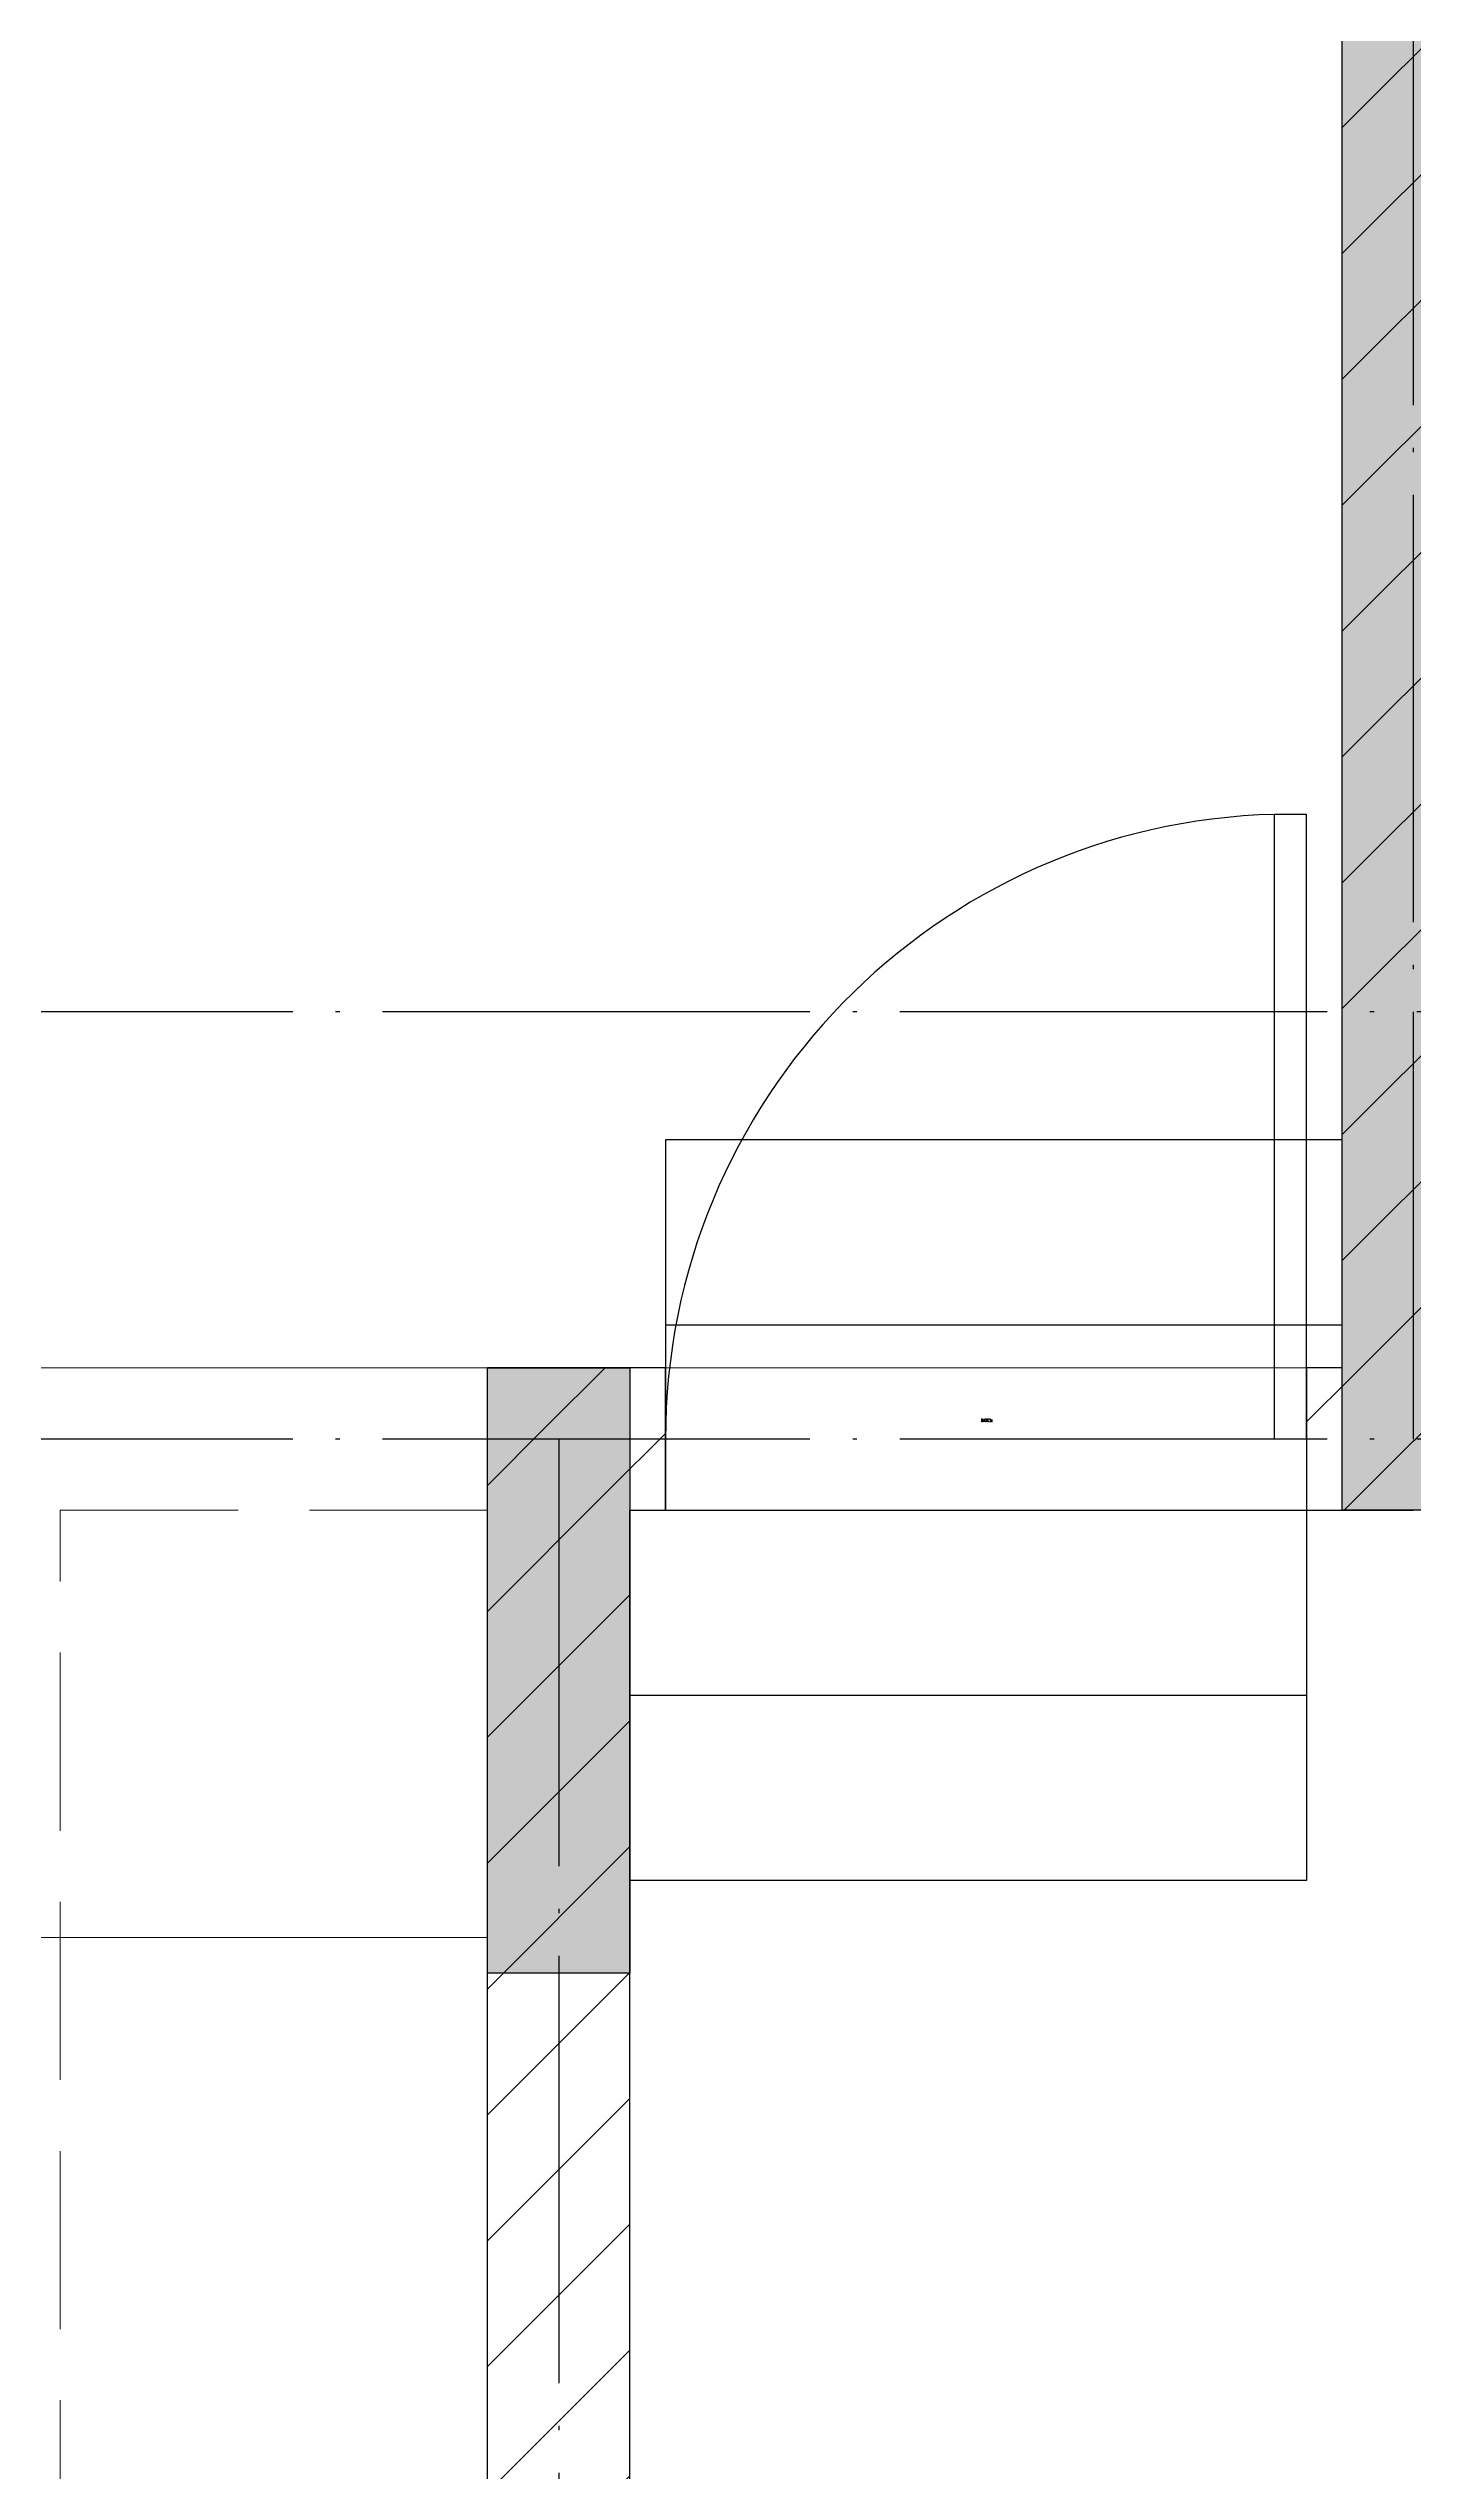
# Model space of a CAD drawing. Extents: x 27938 to 1507990, y 110129 to 923079.
# Drawn here: x 1199319 to 1201235, y 468906 to 472309 of the extents above; entities that cross this region are included whole.
import ezdxf

# ---------------------------------------------------------------- set-up
doc = ezdxf.new("R2010")
doc.units = 0
doc.header["$LTSCALE"] = 1000
doc.header["$MEASUREMENT"] = 0
for name, pattern in [('__DASH', [0.35, 0.25, -0.1]), ('DASH', [0.35, 0.25, -0.1]), ('DOTE', [2.4200000000000004, 2, -0.2, 0.02, -0.2])]:
    doc.linetypes.add(name, pattern=pattern)
for name, color, linetype in [('----建筑底图', 8, 'Continuous'), ('COLU', 7, 'Continuous'), ('DOTE', 1, 'Continuous'), ('IP-bath&kitchen-JOHNSON', 4, 'Continuous'), ('LVTRY', 6, 'Continuous'), ('P-bath&kitchen-JOHNSON', 4, 'Continuous'), ('PUB_HATCH', 8, 'Continuous'), ('S-砼墙填充', 251, 'Continuous'), ('STAIR', 2, 'Continuous'), ('WALL', 9, 'Continuous'), ('WINDOW', 4, 'Continuous'), ('WINDOW_TEXT', 7, 'Continuous')]:
    doc.layers.add(name, color=color, linetype=linetype)
doc.layers.add('S-L主梁线', color=4, linetype='DASH', plot=False)
doc.layers.add('平面-排水沟', color=86, linetype='Continuous', lineweight=15)
doc.styles.add('_TCH_WINDOW', font='SIMPLEX.shx', dxfattribs={"width": 0.7, "height": 3.5, "bigfont": 'GBCBIG.shx'})
pattern_1 = [(45, (0, 89.755675), (-88.38838300365748, 88.3883830036575), [])]

# ---------------------------------------------------------------- blocks, each defined once
blk = doc.blocks.new('GDGDGRD')
at = {"layer": 'S-砼墙填充'}
h = blk.add_hatch(color=256, dxfattribs=at)
h.dxf.hatch_style = 1
h.paths.add_polyline_path([(425766.5794054426, 295815.3630852421), (425766.5794054426, 295615.3630852421), (425416.5787021094, 295615.3630854151), (425416.5787033085, 292815.3630859881), (425216.5787033085, 292815.3630859881), (425216.5787021094, 295815.3630854151)])
h = blk.add_hatch(color=256, dxfattribs=at)
h.dxf.hatch_style = 1
h.paths.add_polyline_path([(424216.556240608, 293015.3630997556), (424216.556240608, 292815.3630997556), (424216.5562417945, 292165.3631572846), (424016.5562417945, 292165.3631572846), (424016.556240608, 293015.3630997556)])
at = {"layer": 'COLU', "color": 6}
for points in [[(425766.5794054426, 295815.3630852421), (425766.5794054426, 295615.3630852421), (425416.5787021094, 295615.3630854151), (425416.5787033085, 292815.3630859881), (425216.5787033085, 292815.3630859881), (425216.5787021094, 295815.3630854151)], [(424216.556240608, 293015.3630997556), (424216.556240608, 292815.3630997556), (424216.556240608, 292815.3630997556), (424216.5562417945, 292165.3631572846), (424016.5562417945, 292165.3631572846), (424016.556240608, 293015.3630997556)]]:
    blk.add_lwpolyline(points, close=True, dxfattribs=at)
blk = doc.blocks.new('rrrrrrrrrrrra')
at = {"color": 0}
for p, q in [((252.6024353011744, 483.7312025176361), (-87.39756469882559, 483.7312025176361)), ((-112.3975646988256, 458.7312025176361), (-112.3975646988256, 324.3323662159964)), ((277.6024353011744, 324.3323662159964), (277.6024353011744, 458.7312025176361)), ((-112.3975646988256, 324.3323662159964), (-63.69972878636327, -103.3637925456278)), ((277.6024353011744, 324.3323662159964), (227.5135563242948, -115.5808400628157)), ((-59.12511469877791, 271.0599162159488), (224.3299853011267, 271.0599162159488)), ((-20.6103619200876, 232.4137265472673), (-34.18044077546801, 153.6153487120755)), ((185.8152325224364, 232.4137265477329), (-20.6103619200876, 232.4137265472673)), ((185.8152325224364, 232.4137265477329), (199.3853113778168, 153.6153487125412)), ((191.3197469591396, 200.4502565474249), (-26.11487635679077, 200.4502565474249))]:
    blk.add_line(p, q, dxfattribs=at)
for centre, radius, start, end in [((-87.39756469882559, 458.7312025176361), 25, 90, 180), ((252.6024353011744, 458.7312025176361), 25, 0, 90), ((-59.12511469877791, 324.3323662164621), 53.27245000000602, 180, 270), ((224.3299853008939, 324.3323662164621), 53.27245000000253, 270, 0), ((-322.583031725022, 209.8070477982983), 293.8257332377133, 333.5368539848596, 351.4828191908725), ((487.787902327138, 209.8070477982983), 293.8257332377133, 188.5171808091275, 206.4631460151405), ((148.969911527005, -3.179016253445297), 224.0767612256445, 158.5202191710939, 180), ((16.2349590753438, -3.179016253445297), 224.0767612256723, 0, 21.47978082890611), ((83.83053322241176, -63.61970424279571), 152.7899563564, 195.0773243454172, 340.1181212308546)]:
    blk.add_arc(centre, radius, start, end, dxfattribs=at)
blk = doc.blocks.new('A$C1E0F638F')
at = {"color": 0}
for points in [[(499.7003750004806, 435.1003879043274), (499.7003750004806, 85.1003879038617), (-4.325015470385551e-05, 85.10038790432736), (-4.325015470385551e-05, 435.1003879038617)], [(269.850552206859, 30.00024752598256), (229.850552206859, 30.00024752644822), (229.850552206859, 195.0002475259826), (269.850552206859, 195.0002475264482)], [(119.850552206859, 0.0002475259825587273), (179.850552206859, 0.0002475259825587273), (179.850552206859, 60.00024752598256), (119.850552206859, 60.00024752598256)], [(146.850552206859, 55.00024752598256), (152.850552206859, 55.00024752644822), (152.850552206859, 5.00024752644822), (146.850552206859, 5.00024752644822)], [(379.850552206859, 0.0002475259825587273), (319.850552206859, 0.0002475264482200146), (319.850552206859, 60.00024752644822), (379.850552206859, 60.00024752644822)], [(352.850552206859, 55.00024752598256), (346.850552206859, 55.00024752598256), (346.850552206859, 5.000247525982559), (352.850552206859, 5.000247525982559)], [(229.850552206859, 30.00024752644822), (269.850552206859, 30.00024752598256), (269.850552206859, 10.00024752598256), (229.850552206859, 10.00024752644822)]]:
    blk.add_lwpolyline(points, close=True, dxfattribs=at)
blk.add_lwpolyline([(269.850552206859, 60.00024752598256), (279.850552206859, 60.00024752598256), (279.850552206859, 0.0002475264482200146), (219.850552206859, 0.0002475259825587273), (219.850552206859, 60.00024752598256), (229.850552206859, 60.00024752644822)], dxfattribs=at)
blk.add_circle((249.850552206859, 236.2614032463171), 26, dxfattribs=at)
blk = doc.blocks.new('$lvtry$00000171')
at = {"color": 0}
for p, q in [((-74.24621202462731, 10.60660171788186), (-10.60660171788186, 74.24621202462731)), ((-69.81875867368217, -27.39235180270043), (27.39235180242758, 69.81875867368217)), ((-53.03300858900184, -53.03300858886359), (53.03300858900184, 53.03300858886359)), ((-27.39235180242758, -69.81875867368217), (69.81875867368217, 27.39235180270043)), ((10.60660171788186, -74.24621202462731), (74.24621202462731, -10.60660171788186))]:
    blk.add_line(p, q, dxfattribs=at)
blk.add_circle((0, 0), 75, dxfattribs=at)
blk.add_point((0, 0), dxfattribs=at)
blk = doc.blocks.new('135')
blk.add_hatch(color=0).paths.add_polyline_path([(4.76418280357393, 1.812162386259842), (3.614183923258678, -0.9586682789313272), (-4.698308072380313, 2.491328362025341), (-3.548309192054148, 5.262159027231063)])
at = {"color": 0}
for p, q in [((0, -9.095e-13), (-7.276000000000001e-12, 39.11915162772765)), ((-6.34257382159194, 2.632406550414998), (5.421245566391007, -2.250020692198631)), ((-5.698204626369259, 2.906323017595241), (-5.160113183243083, 2.682994842084553)), ((-5.555794630552554, 18.93025617586591), (-3.355794630551827, 19.41189882087838)), ((-3.355794630551827, 19.41189882087838), (-5.502586708164016, 19.38346581543646)), ((5.249555696867901, 10.9245783101278), (-5.25044430312846, 10.93328680312606)), ((5.227938415449898, 9.660595023749009), (-5.205485498692723, 9.660595023727183)), ((-5.160113183243083, 2.682994842084553), (-3.818447822857706, 5.915630618167598)), ((-5.000000000007275, 10.93307908955376), (-5.000000000007275, 30.53458335841333)), ((-3.818447822857706, 5.915630618167598), (5.417654394495911, 2.08230101709978)), ((5.617387633388716, 18.86060526279379), (3.417387633387988, 19.34224790780627)), ((3.417387633387988, 19.34224790780627), (5.564179711000178, 19.31381490236435)), ((4.075989034128724, -1.150334758983262), (5.417654394495911, 2.08230101709978)), ((4.999999999996362, 10.92478528669653), (4.999999999992723, 32.30060393840449)), ((4.075989034125087, -1.150334758983262), (5.7233188174323, -1.834038541420341))]:
    blk.add_line(p, q, dxfattribs=at)
for centre, radius, start, end in [((6.161034868437128, 15.83646535001662), 13.51105029248686, 151.0147378050733, 204.8403314206463), ((13.49583268638525, 4.204098348475781), 20.48112573357894, 163.092431708237, 182.0011966084188), ((-5.975522388205718, 3.562607190228845), 1, 184.2275252268287, 248.4661137629982), ((13.54264475737364, 4.193994001077044), 19.52885339284392, 163.7443120071847, 182.5268738689926), ((8.625610374787357, 15.4674340699994), 14.59806099666519, 166.2780045267358, 198.0953497200314), ((-5.467505949505721, 3.349919817060253), 0.5, 181.9385014602077, 247.2597126889964), ((-5.220308285297505, 22.14142036417525), 0.5, 335.7643365041333, 151.0147378054934), ((3.827398038803949, 18.06844884589281), 9.42220170707689, 155.7643365036202, 171.9772791662345), ((5.153695528464595, 22.26171150950449), 0.5, 29.84246110022977, 204.5740373216479), ((-5.946870150815811, 17.18555889137405), 11.70614123311011, 10.4750181798539, 24.57403732164799), ((29.07817214454553, 6.708467335577552), 24.03224306675829, 172.943947749341, 199.2318175570648), ((-6.288615623223449, 15.43590622998363), 12.3887641438454, 338.644919711974, 16.04760207510264), ((-6.035673477003001, 15.84248269684667), 13.39994098009156, 334.9111406033848, 29.84246110034611), ((26.37160870551816, 6.273545375245702), 20.6409126368038, 169.1453753653255, 199.9525787155704), ((5.869786496521555, -1.169297062749137), 1.170107913508445, 247.4597126892894, 19.95257871601565), ((5.914985297487874, -1.372233430550295), 0.5, 247.4597126892894, 19.23181755750988)]:
    blk.add_arc(centre, radius, start, end, dxfattribs=at)
blk.add_open_spline([(-5.000000000007275, 30.53458335841333), (-4.10443294849756, 31.33336597555081), (-2.288282033354334, 32.95324444101334), (0.90438098919185, 29.19536669430727), (3.450096077842316, 31.12548990286359), (4.999999999992723, 32.30060393840449)], degree=3, knots=[0, 0, 0, 0, 3.066329070407599, 6.218313121244897, 11.12413523619883, 11.12413523619883, 11.12413523619883, 11.12413523619883], dxfattribs=at)
blk = doc.blocks.new('SDFAWERAWER')
at = {"layer": 'LVTRY', "color": 0}
for p, q in [((593987.7654218215, -1242190.543110286), (593978.1679464299, -1242213.999597729)), ((594017.0860310916, -1242202.539954511), (593987.7654218215, -1242190.543110286)), ((594015.8193360465, -1242220.432964417), (594027.1688849085, -1242192.714558183)), ((594022.6186791044, -1242211.427743668), (594029.8341162818, -1242193.80586096)), ((594025.3530065713, -1242210.830205286), (594031.0932591765, -1242196.811088268)), ((594027.1688849085, -1242192.714558183), (594033.0323939191, -1242195.115424288)), ((594029.8341162818, -1242193.80586096), (594031.0932591765, -1242196.811088268)), ((594032.1593517042, -1242197.24760937), (594033.0323939191, -1242195.115424288)), ((594033.0323939191, -1242195.115424288), (594033.976751101, -1242197.369344781)), ((594033.7584905497, -1242197.902391045), (594033.9763517794, -1242197.370320023)), ((593941.1893833182, -1242210.071718162), (593783.7054442759, -1242594.768872668)), ((593964.6458707345, -1242219.669193542), (593807.1619316919, -1242604.366348048)), ((593941.1893833182, -1242210.071718162), (593964.6458707345, -1242219.669193542)), ((594007.4885557, -1242225.996441955), (593978.1679464299, -1242213.999597729)), ((594015.8193360465, -1242220.432964417), (594021.6828450572, -1242222.833830523)), ((594025.7000045974, -1242203.902384486), (594018.4845674199, -1242221.524267195)), ((594018.4845674199, -1242221.524267195), (594021.4897947444, -1242220.265124338)), ((594025.3530065713, -1242210.830205286), (594021.4897947444, -1242220.265124338)), ((594022.5558872721, -1242220.70164544), (594021.6828450572, -1242222.833830523)), ((594021.6828450572, -1242222.833830523), (594023.9367655669, -1242221.889473379)), ((594024.1550261178, -1242221.356427115), (594023.937164888, -1242221.888498138)), ((594047.2517495372, -1242200.933083513), (594035.9092786319, -1242228.654386825)), ((594035.9092786319, -1242228.654386825), (594038.5747885434, -1242229.745009019)), ((594037.3439066054, -1242210.828683256), (594087.9885953569, -1242231.550505105)), ((594038.5747885434, -1242229.745009019), (594045.1743897707, -1242213.615406493)), ((594038.5747885434, -1242229.745009019), (594041.579694262, -1242228.485098852)), ((594041.579694262, -1242228.485098852), (594051.1771696536, -1242205.028611409)), ((594049.9172594484, -1242202.023705706), (594043.3176582216, -1242218.153308231)), ((594047.2517495372, -1242200.933083513), (594049.9172594484, -1242202.023705706)), ((594049.9172594484, -1242202.023705706), (594051.1771696536, -1242205.028611409)), ((594057.0670404839, -1242246.282014925), (594066.6645158757, -1242222.825527482)), ((594027.746431214, -1242234.285170699), (594078.3911199654, -1242255.006992549)), ((593783.7054442759, -1242594.768872668), (593807.1619316919, -1242604.366348048)), ((593803.2340521519, -1242641.344911171), (593812.8315275433, -1242617.888423728)), ((593803.2340521519, -1242641.344911171), (593832.554661422, -1242653.341755396)), ((593812.8315275433, -1242617.888423728), (593842.1521368134, -1242629.885267953)), ((593842.1521368134, -1242629.885267953), (593832.554661422, -1242653.341755396)), ((593845.157042532, -1242628.625357786), (593833.814571627, -1242656.346661099)), ((593847.8225524705, -1242629.715979991), (593836.4800815652, -1242657.437283303)), ((593845.157042532, -1242628.625357786), (593842.1521368134, -1242629.885267953)), ((593847.8225524705, -1242629.715979991), (593845.157042532, -1242628.625357786)), ((593847.1421213057, -1242661.799772115), (593858.4845922105, -1242634.078468803)), ((593849.807631217, -1242662.890394308), (593861.150102122, -1242635.169090996)), ((593852.0613105225, -1242661.945461682), (593862.0950347865, -1242637.422770285)), ((593858.4845922105, -1242634.078468803), (593861.150102122, -1242635.169090996)), ((593861.150102122, -1242635.169090996), (593862.0950347865, -1242637.422770285)), ((593833.814571627, -1242656.346661099), (593832.554661422, -1242653.341755396)), ((593836.4800815652, -1242657.437283303), (593833.814571627, -1242656.346661099)), ((593847.1421213057, -1242661.799772115), (593849.807631217, -1242662.890394308))]:
    blk.add_line(p, q, dxfattribs=at)
blk.add_lwpolyline([(593823.4857289928, -1242716.975934958), (594045.7556563742, -1242173.940086161), (594036.5013807861, -1242170.150840413), (593814.2314534048, -1242713.186689209)], close=True, dxfattribs=at)
blk.add_arc((594075.2654484361, -1242240.036391133), 15.29342111015146, 281.7932153755734, 33.70187580186141, dxfattribs=at)
for centre, major_axis, start_param, end_param in [((593974.2417065077, -1242223.595433476), (3.926239933352681, 9.595835773426348), 0, 1.570796326794897), ((593816.7577674654, -1242608.292587982), (13.52371531371392, 33.05232318957029), 1.570796326794897, 3.141592653589793), ((593816.7577674654, -1242608.292587982), (3.926239933352681, 9.595835773426348), 1.570796326794897, 3.141592653589793)]:
    blk.add_ellipse(centre, major_axis=major_axis, ratio=1, start_param=start_param, end_param=end_param, dxfattribs=at)
at = {"layer": 'P-bath&kitchen-JOHNSON', "color": 0, "linetype": 'DASH'}
blk.add_arc((593809.7670385346, -1242714.004828131), 586.199339652145, 67.53694625199444, 157.1324720308851, dxfattribs=at)
at = {"layer": 'LVTRY', "color": 8, "xscale": -1, "rotation": 157.7329157530927}
blk.add_blockref('135', (594045.2713309255, -1242161.927690595), dxfattribs=at)
blk = doc.blocks.new('A$C5DCB2F21')
at = {"layer": 'IP-bath&kitchen-JOHNSON', "color": 0}
for p, q in [((-68.28558143033297, -213.1606503543517), (-157.7014214626688, -274.9614281078248)), ((68.16970908802614, -213.1606503543517), (157.5855491203619, -274.9614281078248)), ((-0.0579361711279489, -261.3536447175793), (-0.0579361711570528, -424.6555120690827))]:
    blk.add_line(p, q, dxfattribs=at)
for centre, major_axis, ratio, start_param, end_param in [((0.0421103943663184, -178.7724866370772), (-50.96224410476142, 6.55561e-11), 0.9900522014073144, -1.362970376127611, 4.504563029716158), ((0.0421103943663184, -177.7692267618913), (-26.80467913510691, 8.690706e-10), 0.9948122416210567, -1.167676844559286, 4.309269498205915)]:
    blk.add_ellipse(centre, major_axis=major_axis, ratio=ratio, start_param=start_param, end_param=end_param, dxfattribs=at)
at = {"layer": 'LVTRY', "color": 0}
for p, q in [((73.60639230580999, 0), (-73.60639230580999, 0)), ((-10.47308850636909, -173.5162652194049), (-10.47308850636909, -49.2578386965979)), ((10.5573092952909, -173.5162652194049), (10.5573092952909, -49.2578386965979))]:
    blk.add_line(p, q, dxfattribs=at)
blk.add_lwpolyline([(73.60639230580999, 0), (73.60639230580999, -15.772798351245), (-73.60639230580999, -15.772798351245), (-73.60639230580999, 0)], dxfattribs=at)
for points in [[(-26.29978149385716, -30.6730770759059, -0.3641418619200349), (-37.77772499481944, -15.772798351245, -0.0204951839784475)], [(-10.47308850636909, -49.43990604687496, 0.214893116671168), (-26.29978149385716, -30.6730770759059, 7.649644273232357)], [(10.5573092952909, -49.2578386965979, -0.2143900455666535), (26.29978149385716, -30.6730770759059, -7.649644273232357)], [(26.29978149385716, -30.6730770759059, 0.3641418619200187), (37.77772499482671, -15.772798351245, 0.0204951839784475)]]:
    blk.add_lwpolyline(points, format="xyb", dxfattribs=at)
blk.add_arc((0.0421103944609058, -173.5162652194049), 10.51519890083, 180, 0, dxfattribs=at)
for centre, major_axis, ratio, start_param, end_param in [((0.0421103943663184, -181.2952494334531), (53.64446843239703, 4.6092399e-09), 0.9875770290783108, 1.768090240399728, 7.656687720196345), ((-12.41473554639378, -164.737432311369), (1.3012e-12, 1.432845619463478), 0.8500000000096485, -1.570796326743344, 4.712388980436241), ((12.49895633515552, -164.737432311369), (-1.089747e-10, 1.432845619463478), 0.8500000000096485, 4.712388980370823, 10.99557428755041), ((-12.41473554639378, -189.1718906858077), (-2.801241e-10, 1.432845619478029), 0.8500000000010158, 4.712388980259137, 10.99557428743872), ((12.49895633515552, -189.1718906858077), (-3.904000999999999e-10, 1.43284561947803), 0.8500000000010156, 4.712388980193717, 10.9955742873733)]:
    blk.add_ellipse(centre, major_axis=major_axis, ratio=ratio, start_param=start_param, end_param=end_param, dxfattribs=at)
blk = doc.blocks.new('A$C5C58052D')
at = {"layer": 'IP-bath&kitchen-JOHNSON', "color": 0}
for p, q in [((-49.99996080552228, -870.3115543133463), (-1399.997573487693, -870.3115586272907)), ((-1399.997573484667, -915.3115590930684), (-1299.997573835775, -915.3115590594243)), ((-1299.997573835775, -925.3115590594243), (-1299.997573839501, -915.3115590594243)), ((-700.0094203397166, -915.3115590777015), (-700.0094203348272, -905.3115588579094)), ((-49.99996080552228, -915.3115543150925), (-700.0094203397166, -915.3115590777015)), ((-49.99996080552228, -905.3115543150925), (-699.9975735293701, -905.3115588579094)), ((-1399.997573484667, -925.3115590930684), (-1299.997573835775, -925.3115590594243)), ((-49.99996080552228, -950.3114893491729), (-1399.997573487461, -950.3115586272907))]:
    blk.add_line(p, q, dxfattribs=at)
for points in [[(-50, 0), (-49.9999569831416, -950.3115181066096), (200.0024476789404, -950.3115019814577)], [(0, 0), (1.881248317658901e-05, -850.3115094205132), (200.0024453278165, -850.3115094189416)]]:
    blk.add_lwpolyline(points, dxfattribs=at)
at = {"layer": 'LVTRY', "color": 0}
blk.add_lwpolyline([(-399.9873395997565, -2699.999390983779), (200.0126604004763, -2699.999390983779), (200.0126603917452, -1800.000353202282), (-399.9873396086041, -1800.000353202282)], close=True, dxfattribs=at)
at = {"layer": 'IP-bath&kitchen-JOHNSON', "color": 8, "xscale": -1}
for name, p, rotation in [('A$C5DCB2F21', (-50.01090498571284, -375.0039311598521), 269.991511475553), ('SDFAWERAWER', (1019018.516762859, 924235.1846695608), 337.7402306568928)]:
    blk.add_blockref(name, p, dxfattribs=dict(at, rotation=rotation))
at = {"layer": 'LVTRY', "color": 8, "xscale": 0.6666666667107826, "yscale": 0.6666666667107826}
for p in [(-180, -129.9999999977881), (70.00242649810389, -1079.99999999546)]:
    blk.add_blockref('$lvtry$00000171', p, dxfattribs=at)
at = {"layer": 'LVTRY', "color": 8, "extrusion": (0, 0, -1), "zscale": -1, "rotation": 90.00000000000001}
blk.add_blockref('rrrrrrrrrrrra', (283.7312050068285, -1432.758170591318), dxfattribs=at)
at = {"layer": 'LVTRY', "color": 8, "rotation": 90.00000000000001}
blk.add_blockref('A$C1E0F638F', (135.1025586216711, -2499.694016935595), dxfattribs=at)
blk = doc.blocks.new('A$C2AC150FC')
at = {"layer": 'PUB_HATCH'}
h = blk.add_hatch(dxfattribs=at)
h.set_pattern_fill('普通砖', color=256, scale=50, style=0)
h.set_pattern_definition(pattern_1)
h.paths.add_polyline_path([(4699.999999225802, -6250.000007121586), (4799.999999224907, -6250.00000722107), (4799.999999158002, -3550.000007674002), (4599.999999153046, -3350.000007680365), (4599.999999222429, -6150.000007074657)])
h = blk.add_hatch(dxfattribs=at)
h.set_pattern_fill('普通砖', color=256, scale=50, style=0)
h.set_pattern_definition(pattern_1)
h.paths.add_polyline_path([(3599.99999983067, -6350.000007130926), (3649.99999896464, -6350.000007128112), (3649.999998953387, -6150.000007128111), (3399.999999826137, -6150.000007142177)])
h = blk.add_hatch(dxfattribs=at)
h.set_pattern_fill('普通砖', color=256, scale=50, style=0)
h.set_pattern_definition(pattern_1)
h.paths.add_polyline_path([(3499.999999907778, -10749.99999983165), (3599.999999928118, -10649.99999983356), (3599.99999983067, -6350.000007130926), (3399.999999826137, -6150.000007142177), (3399.999999928118, -10649.99999982974)])
h = blk.add_hatch(dxfattribs=at)
h.set_pattern_fill('普通砖', color=256, scale=50, style=0)
h.set_pattern_definition(pattern_1)
h.paths.add_polyline_path([(4599.999999222429, -6150.000007074657), (4549.999998953387, -6150.000007077471), (4549.99999896464, -6350.000007077469), (4699.999999230068, -6350.000007069029), (4699.999999231454, -6250.000007179638)])
h = blk.add_hatch(dxfattribs=at)
h.set_pattern_fill('普通砖', color=256, scale=50, style=0)
h.set_pattern_definition(pattern_1)
h.paths.add_polyline_path([(4699.999999247026, -6350.000007243187), (4899.99999257538, -6350.000007198946), (4899.999992553261, -6250.000007198953), (4699.999999225802, -6250.000007121586)])
at = {"layer": 'DOTE', "color": 169, "linetype": 'DOTE', "ltscale": 0.3}
for p, q in [((4699.999999224907, -6249.999999032123), (4699.999999224907, 2000)), ((25632.71399999969, -5649.999999981897), (-1999.999999999767, -5649.999999981781)), ((25632.71399999969, -6249.999999032181), (-1999.999999999767, -6249.999999032123)), ((3499.999999828404, -6250.000007136492), (3499.999999828404, -14549.99999882322))]:
    blk.add_line(p, q, dxfattribs=at)
at = {"layer": 'STAIR', "color": 8}
blk.add_line((3649.999998796033, -6350.000006131944), (4549.999998559942, -6350.000007033464), dxfattribs=at)
for points in [[(4599.999999127118, -6090.000006993476), (4599.999999307329, -5830.000006993476), (3650.000001324108, -5830.000006095273), (3649.999997518258, -6090.000006095273)], [(4600.000000316883, -6350.000006974733), (4600.000000497093, -6090.000006974733), (3650.000001144828, -6090.000006095273), (3649.999997338979, -6350.000006313901)], [(4549.999998979503, -6350.000007068506), (4549.999998801155, -6610.000007068506), (3599.977541206172, -6610.000006250804), (3599.977537758648, -6350.000006250804)], [(4549.999998801155, -6610.000007068506), (4549.999998622807, -6870.000007068506), (3599.977540995693, -6870.000006250804), (3599.977537548402, -6610.000006250804)]]:
    blk.add_lwpolyline(points, dxfattribs=at)
at = {"layer": 'WALL', "color": 8}
for p, q in [((4599.999999222429, -6150.000007074657), (4599.999999153046, -3350.000007680365)), ((3649.999998953387, -6150.000007128111), (3399.999999826137, -6150.000007142177)), ((3399.999999928118, -10649.99999982974), (3399.999999826137, -6150.000007142177)), ((3649.99999896464, -6350.000007128112), (3649.999998953387, -6150.000007128111)), ((4599.999999222429, -6150.000007074657), (4549.999998953387, -6150.000007077471)), ((4549.999998953387, -6150.000007077471), (4549.99999896464, -6350.000007077469)), ((3599.99999983067, -6350.000007130926), (3649.99999896464, -6350.000007128112)), ((3599.999999928118, -10649.99999983356), (3599.99999983067, -6350.000007130926)), ((4549.99999896464, -6350.000007077469), (4699.999999230068, -6350.000007069029))]:
    blk.add_line(p, q, dxfattribs=at)
at = {"layer": 'WINDOW', "color": 8}
for p, q in [((4504.99999890964, -5372.500007080002), (4549.99999890964, -5372.500007077469)), ((4504.999998959014, -6250.000007080002), (4504.99999890964, -5372.500007080002)), ((4549.999998959014, -6250.000007077469), (4549.99999890964, -5372.500007077469)), ((4549.999998959014, -6250.000007077469), (4504.999998959014, -6250.000007080002))]:
    blk.add_line(p, q, dxfattribs=at)
blk.add_arc((4527.499998959012, -6250.000007078736), 877.4999999999994, 91.46928358457752, 180.0000000032238, dxfattribs=at)
at = {"layer": '平面-排水沟', "color": 8}
blk.add_line((100.0000093805138, -6949.99866924918), (3399.977538875537, -6949.998664642801), dxfattribs=at)
at = {"color": 8}
for name, p in [('GDGDGRD', (-420616.5787028493, -299165.3630932599)), ('A$C5C58052D', (6199.953082522377, -3550.000008183823))]:
    blk.add_blockref(name, p, dxfattribs=at)
at = {"layer": 'WINDOW_TEXT', "color": 8, "style": '_TCH_WINDOW', "width": 0.4941176470588236}
blk.add_text('BM0922a', height=4.25, rotation=3.223884863770534e-09, dxfattribs=at).set_placement((4093.149998972638, -6225.786474745058))
blk = doc.blocks.new('A$C19FE5086')
at = {"layer": 'S-L主梁线', "color": 225, "linetype": 'ByBlock', "lineweight": 18}
for p, q in [((800.0108161061071, 0.001431867887731642), (0, 0)), ((2000.010436240816, 0.001610848819836974), (1000.010816106107, 0.001610848819836974))]:
    blk.add_line(p, q, dxfattribs=at)
at = {"layer": 'S-L主梁线', "color": 225, "linetype": '__DASH', "lineweight": 18}
for p, q in [((199.9999705292284, -4499.999873824068), (199.999998077983, -199.999642038194)), ((199.999998077983, -199.9996420381358), (800.0108161061071, -199.9985681324033)), ((1000.010816106107, -199.9983891511802), (2000.010436240816, -199.9983891511802)), ((800.0108161061071, -849.998394927592), (800.0109431864694, -3050.000279428437)), ((1000.010943186469, -3050.00026787573), (1000.010816106107, -849.9983833748847))]:
    blk.add_line(p, q, dxfattribs=at)

msp = doc.modelspace()

# ---------------------------------------------------------------- block references
at = {"layer": '----建筑底图'}
msp.add_blockref('A$C2AC150FC', (1196535.2300353, 476605.7693728267), dxfattribs=at)

# ---------------------------------------------------------------- next in the draw order: block references
at = {"layer": 'S-L主梁线', "color": 225, "linetype": 'ByBlock', "lineweight": 18}
msp.add_blockref('A$C19FE5086', (1199135.230133888, 470455.7695676034), dxfattribs=at)

doc.saveas('drawing.dxf')
